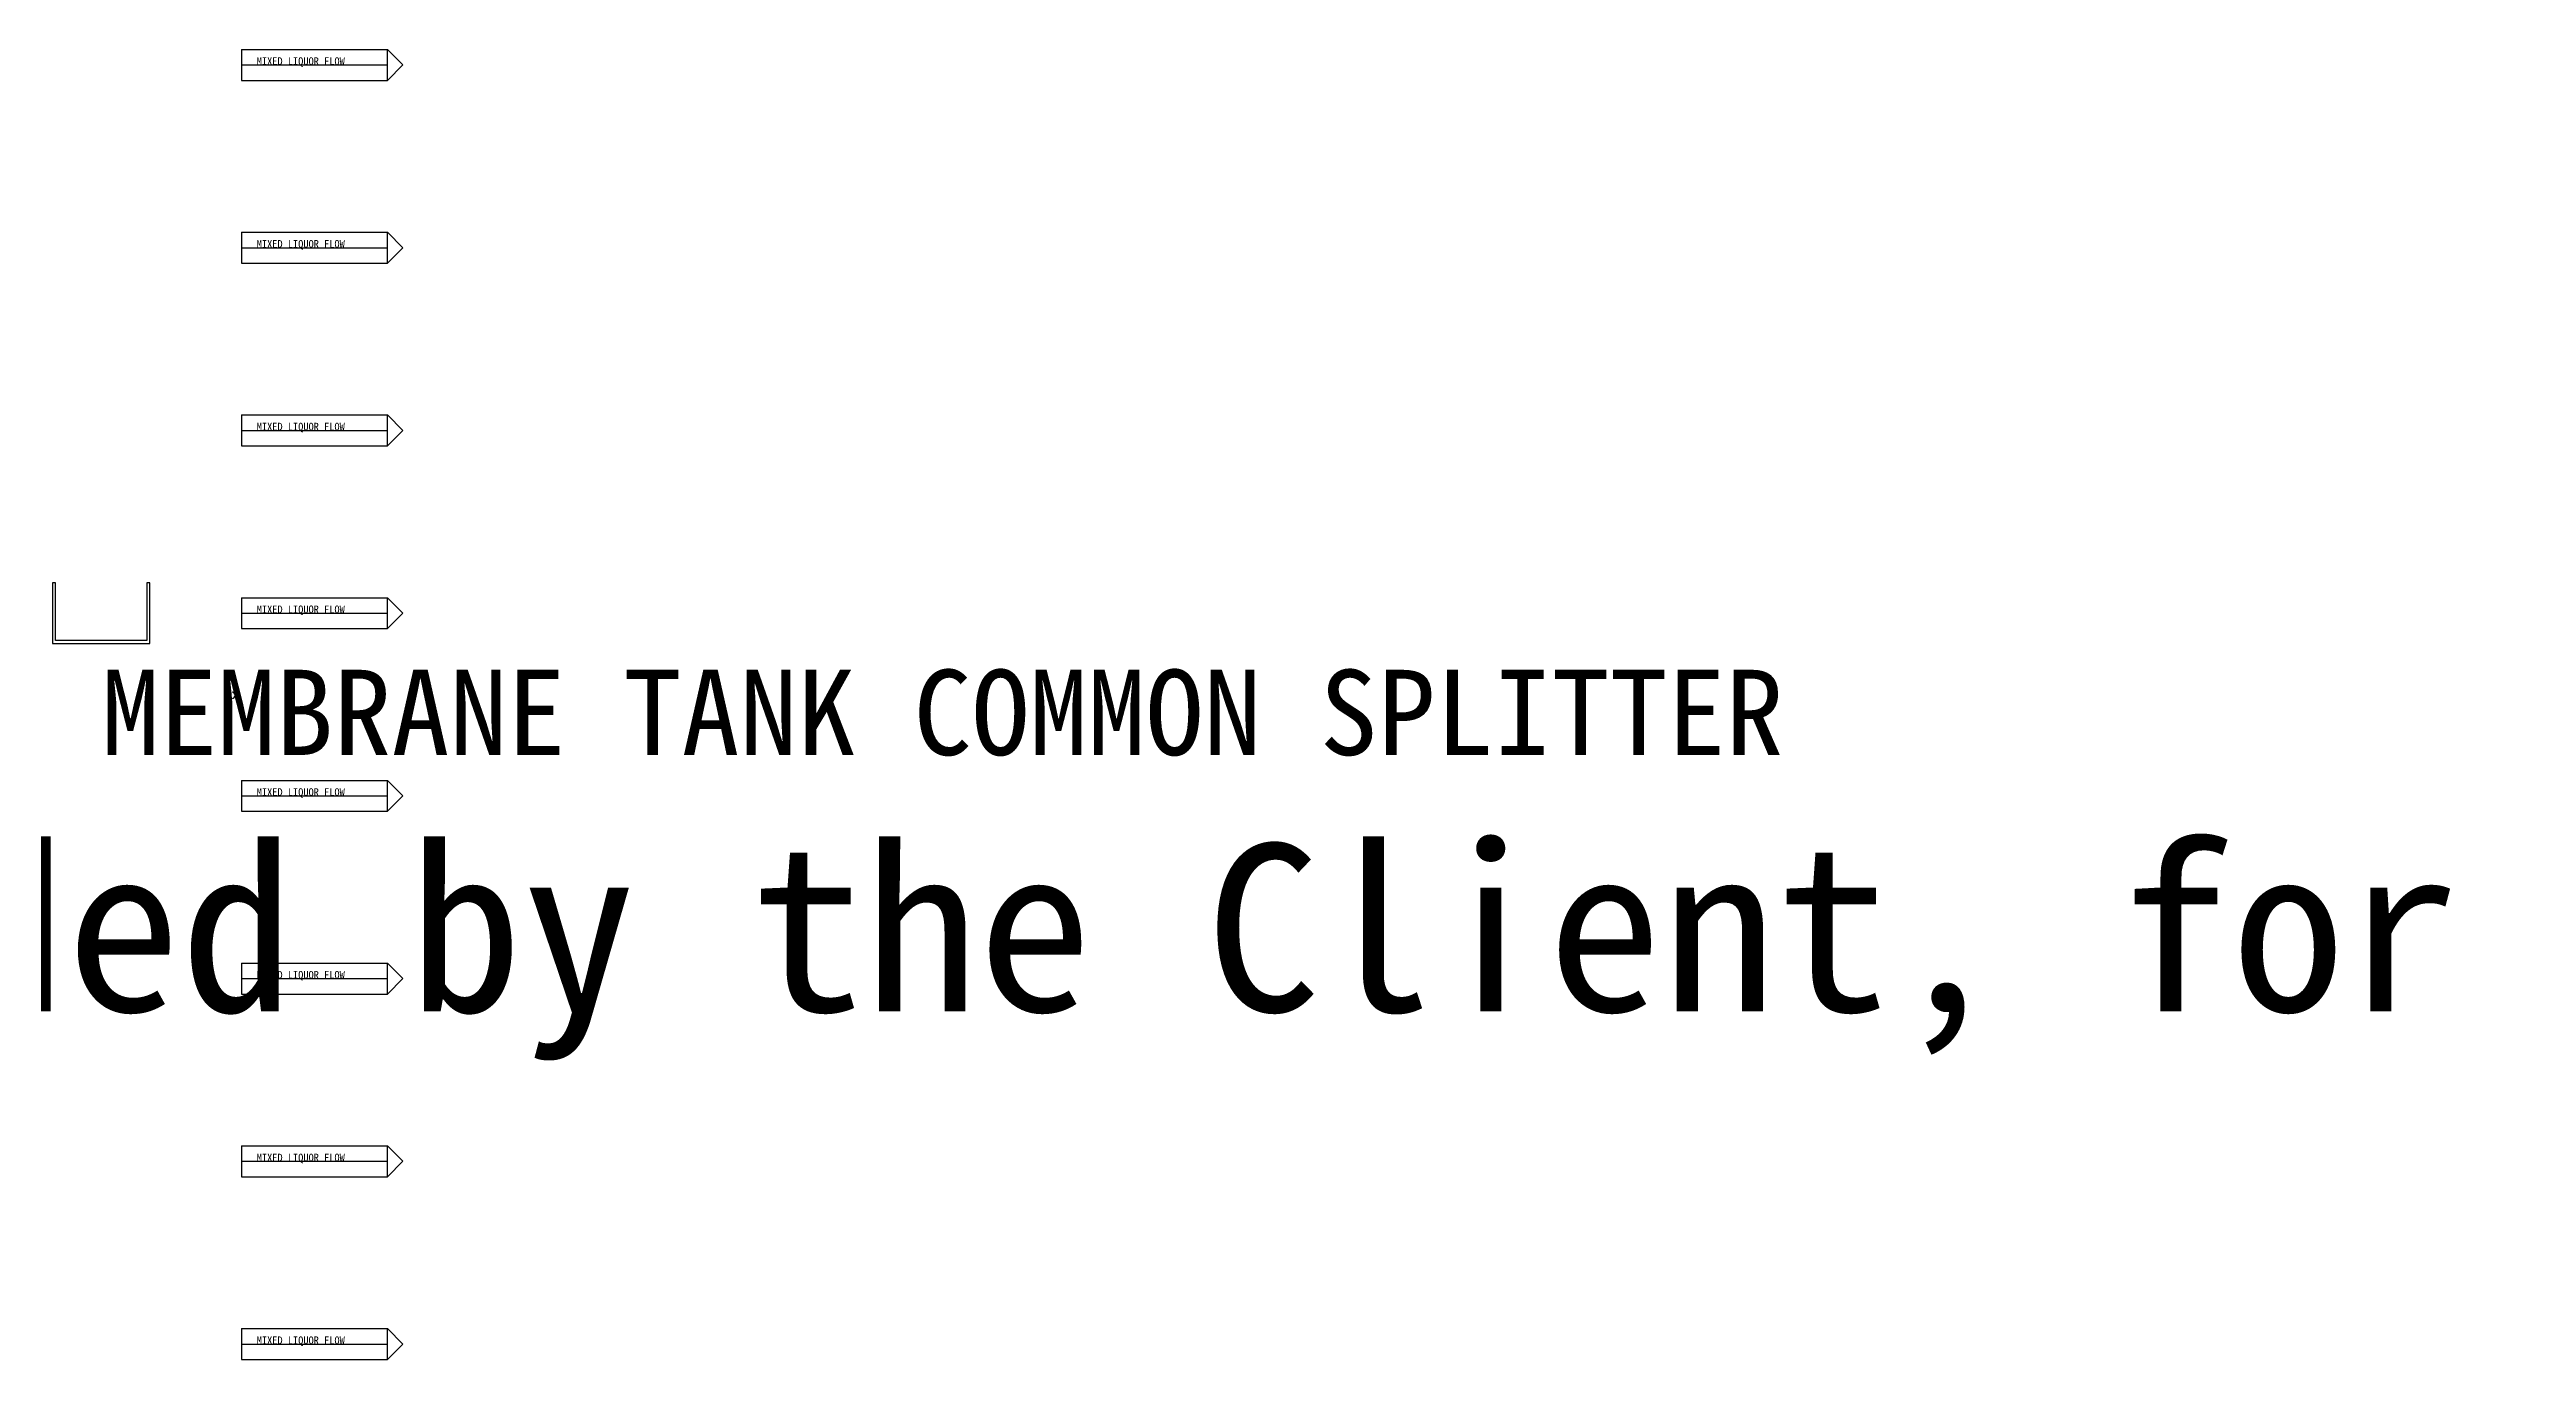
# Model space of a CAD drawing. Header units: millimetres. Extents: x 0 to 12089, y -479 to 374.
# Drawn here: x 1305 to 2118, y -245 to 185 of the extents above; entities that cross this region are included whole.
import ezdxf
from ezdxf.enums import TextEntityAlignment as Align

# ---------------------------------------------------------------- set-up
doc = ezdxf.new("R2018")
doc.units = ezdxf.units.MM
doc.header["$LTSCALE"] = 0.25
doc.set_wipeout_variables(frame=1)
for name, color, linetype, lineweight, true_color in [('sewer', 7, 'Continuous', 25, 0x1c2600), ('Text', 7, 'Continuous', 25, 0xffffff), ('unit', 1, 'Continuous', 25, 0xff0000)]:
    doc.layers.add(name, color=color, linetype=linetype, lineweight=lineweight, true_color=true_color)
doc.styles.add('RefPIDDistChamber$0$Organica', font='arial.ttf')
doc.styles.add('RefPIDDistChamber$0$Standard', font='arial.ttf')
doc.styles.get("Standard").update_dxf_attribs({"font": 'arial.ttf'})

# ---------------------------------------------------------------- blocks, each defined once
blk = doc.blocks.new('break')
blk.add_arc((0, 0), 1, 270, 90)
blk.add_wipeout([(-0.12, -0.11), (-0.12, -0.89), (0, -1), (0.12, -0.89), (0.12, -0.11), (0, 0)])
blk.add_wipeout([(-0.12, 0.11), (-0.12, 0.89), (0, 1), (0.12, 0.89), (0.12, 0.11), (0, 0)])
blk = doc.blocks.new('*U122')
at = {"lineweight": 25, "ltscale": 0.25, "flags": 128}
blk.add_lwpolyline([(0, 20), (0, 0), (32, 0), (32, 20), (31, 20), (31, 1), (1, 1), (1, 20)], close=True, dxfattribs=at)
at = {"style": 'RefPIDDistChamber$0$Organica', "flags": 1}
for tag, p in [('LENGTH', (-11.4, 33.02)), ('HEIGHT', (-11.4, 36.04)), ('WIDTH', (-11.4, 38.99)), ('LIQUIDLEVEL', (-11.4, 29.93)), ('VOLUME', (-11.4, 26.97))]:
    blk.add_attdef(tag, text='', height=2, dxfattribs=at).set_placement(p, align=Align.MIDDLE_CENTER)
at = {"style": 'RefPIDDistChamber$0$Standard', "flags": 1}
blk.add_attdef('TR_NAME1', (44.32, 30.62), '', height=2.5, dxfattribs=at)
at = {"layer": 'Text', "lineweight": 30, "flags": 104}
blk.add_attdef('NAME1', text='', height=2.5, dxfattribs=at).set_placement((16.08, -8.59), align=Align.MIDDLE_CENTER)
blk = doc.blocks.new('RefARSewage')
at = {"lineweight": 25, "ltscale": 0.25}
for p, q in [((0, 5.06), (47.94, 5.06)), ((0, 5.06), (0, -5.06)), ((0, 0), (47.94, 0)), ((47.94, -5.06), (47.94, 5.06)), ((47.94, 5.06), (53, 0)), ((47.94, -5.06), (53, 0)), ((0, -5.06), (47.94, -5.06))]:
    blk.add_line(p, q, dxfattribs=at)
at = {"layer": 'Text', "lineweight": 30, "flags": 104}
blk.add_attdef('Name', text='', height=2.5, dxfattribs=at).set_placement((5, 2.5), align=Align.MIDDLE_LEFT)
blk = doc.blocks.new('RefPIDInfluent')
at = {"lineweight": 30, "flags": 104}
for tag, height, p in [('NAME1', 2.5, (-37.9, 61.25)), ('PARAM', 2.5, (-61.14, 53.29)), ('VALUE', 2.5, (-31.63, 53.2)), ('UNIT', 2.5, (-10.04, 53.16)), ('COD', 2, (-31.5, 45.02)), ('BOD5', 2, (-31.5, 36.81)), ('TSS', 2, (-31.5, 28.72)), ('TN', 2, (-31.5, 20.47)), ('NH4N', 2, (-31.5, 12.29)), ('TP', 2, (-31.5, 4.12)), ('PO4_3_P', 2, (-31.5, -4.08)), ('NAME3', 2.5, (-37.9, -12.35)), ('TMIN', 2, (-31.5, -20.49)), ('TMAX', 2, (-31.5, -28.72)), ('NAME2', 2.5, (-37.71, -36.75)), ('QAVG', 2, (-31.5, -45.27)), ('QPEAKDH', 2, (-31.5, -53.27)), ('QPEAKD', 2, (-31.5, -61.47)), ('QPEAK', 2, (-31.5, -69.71))]:
    blk.add_attdef(tag, text='', height=height, dxfattribs=at).set_placement(p, align=Align.MIDDLE_CENTER)
blk.add_attdef('i18N-PID-0003', text='', height=2.5, dxfattribs=at).set_placement((-77, -75.8), align=Align.TOP_LEFT)

msp = doc.modelspace()

# ---------------------------------------------------------------- block references
ref = msp.add_blockref('RefARSewage', (1368, 180))
lines = msp.add_mtext('MIXED LIQUOR FLOW', dxfattribs={"layer": 'Text', "insert": (1373, 182.5), "char_height": 2.5, "attachment_point": 1})
ref.add_attrib('Name', '', (1373, 182.5), dxfattribs={"flags": 104}).embed_mtext(lines)
ref = msp.add_blockref('RefARSewage', (1368, 180))
lines = msp.add_mtext('MIXED LIQUOR FLOW', dxfattribs={"layer": 'Text', "insert": (1373, 182.5), "char_height": 2.5, "attachment_point": 1})
ref.add_attrib('Name', '', (1373, 182.5), dxfattribs={"flags": 104}).embed_mtext(lines)
ref = msp.add_blockref('RefARSewage', (1368, 120))
lines = msp.add_mtext('MIXED LIQUOR FLOW', dxfattribs={"layer": 'Text', "insert": (1373, 122.5), "char_height": 2.5, "attachment_point": 1})
ref.add_attrib('Name', '', (1373, 122.5), dxfattribs={"flags": 104}).embed_mtext(lines)
ref = msp.add_blockref('RefARSewage', (1368, 120))
lines = msp.add_mtext('MIXED LIQUOR FLOW', dxfattribs={"layer": 'Text', "insert": (1373, 122.5), "char_height": 2.5, "attachment_point": 1})
ref.add_attrib('Name', '', (1373, 122.5), dxfattribs={"flags": 104}).embed_mtext(lines)
ref = msp.add_blockref('RefARSewage', (1368, 60))
lines = msp.add_mtext('MIXED LIQUOR FLOW', dxfattribs={"layer": 'Text', "insert": (1373, 62.5), "char_height": 2.5, "attachment_point": 1})
ref.add_attrib('Name', '', (1373, 62.5), dxfattribs={"flags": 104}).embed_mtext(lines)
ref = msp.add_blockref('RefARSewage', (1368, 60))
lines = msp.add_mtext('MIXED LIQUOR FLOW', dxfattribs={"layer": 'Text', "insert": (1373, 62.5), "char_height": 2.5, "attachment_point": 1})
ref.add_attrib('Name', '', (1373, 62.5), dxfattribs={"flags": 104}).embed_mtext(lines)
ref = msp.add_blockref('RefARSewage', (1368, 0))
lines = msp.add_mtext('MIXED LIQUOR FLOW', dxfattribs={"layer": 'Text', "insert": (1373, 2.5), "char_height": 2.5, "attachment_point": 1})
ref.add_attrib('Name', '', (1373, 2.5), dxfattribs={"flags": 104}).embed_mtext(lines)
ref = msp.add_blockref('RefARSewage', (1368, 0))
lines = msp.add_mtext('MIXED LIQUOR FLOW', dxfattribs={"layer": 'Text', "insert": (1373, 2.5), "char_height": 2.5, "attachment_point": 1})
ref.add_attrib('Name', '', (1373, 2.5), dxfattribs={"flags": 104}).embed_mtext(lines)
ref = msp.add_blockref('RefARSewage', (1368, -60))
lines = msp.add_mtext('MIXED LIQUOR FLOW', dxfattribs={"layer": 'Text', "insert": (1373, -57.5), "char_height": 2.5, "attachment_point": 1})
ref.add_attrib('Name', '', (1373, -57.5), dxfattribs={"flags": 104}).embed_mtext(lines)
ref = msp.add_blockref('RefARSewage', (1368, -60))
lines = msp.add_mtext('MIXED LIQUOR FLOW', dxfattribs={"layer": 'Text', "insert": (1373, -57.5), "char_height": 2.5, "attachment_point": 1})
ref.add_attrib('Name', '', (1373, -57.5), dxfattribs={"flags": 104}).embed_mtext(lines)
ref = msp.add_blockref('RefARSewage', (1368, -120))
lines = msp.add_mtext('MIXED LIQUOR FLOW', dxfattribs={"layer": 'Text', "insert": (1373, -117.5), "char_height": 2.5, "attachment_point": 1})
ref.add_attrib('Name', '', (1373, -117.5), dxfattribs={"flags": 104}).embed_mtext(lines)
ref = msp.add_blockref('RefARSewage', (1368, -120))
lines = msp.add_mtext('MIXED LIQUOR FLOW', dxfattribs={"layer": 'Text', "insert": (1373, -117.5), "char_height": 2.5, "attachment_point": 1})
ref.add_attrib('Name', '', (1373, -117.5), dxfattribs={"flags": 104}).embed_mtext(lines)
ref = msp.add_blockref('RefARSewage', (1368, -180))
lines = msp.add_mtext('MIXED LIQUOR FLOW', dxfattribs={"layer": 'Text', "insert": (1373, -177.5), "char_height": 2.5, "attachment_point": 1})
ref.add_attrib('Name', '', (1373, -177.5), dxfattribs={"flags": 104}).embed_mtext(lines)
ref = msp.add_blockref('RefARSewage', (1368, -180))
lines = msp.add_mtext('MIXED LIQUOR FLOW', dxfattribs={"layer": 'Text', "insert": (1373, -177.5), "char_height": 2.5, "attachment_point": 1})
ref.add_attrib('Name', '', (1373, -177.5), dxfattribs={"flags": 104}).embed_mtext(lines)
ref = msp.add_blockref('RefARSewage', (1368, -240))
lines = msp.add_mtext('MIXED LIQUOR FLOW', dxfattribs={"layer": 'Text', "insert": (1373, -237.5), "char_height": 2.5, "attachment_point": 1})
ref.add_attrib('Name', '', (1373, -237.5), dxfattribs={"flags": 104}).embed_mtext(lines)
ref = msp.add_blockref('RefARSewage', (1368, -240))
lines = msp.add_mtext('MIXED LIQUOR FLOW', dxfattribs={"layer": 'Text', "insert": (1373, -237.5), "char_height": 2.5, "attachment_point": 1})
ref.add_attrib('Name', '', (1373, -237.5), dxfattribs={"flags": 104}).embed_mtext(lines)
at = {"layer": 'sewer'}
msp.add_blockref('break', (1364.92, -27), dxfattribs=at)

# ---------------------------------------------------------------- next in the draw order: block references
ref = msp.add_blockref('RefPIDInfluent', (78, 0))
lines = msp.add_mtext('* Parameters above have been provided by the Client, for additional assumed parameters please refer to the Design Basis Document', dxfattribs={"insert": (1, -75.8), "char_height": 55, "attachment_point": 1})
ref.add_attrib('i18N-PID-0003', '', (1, -75.8), dxfattribs={"flags": 104}).embed_mtext(lines)
at = {"layer": 'unit'}
ref = msp.add_blockref('*U122', (1305.93, -10), dxfattribs=at)
lines = msp.add_mtext('MEMBRANE TANK COMMON SPLITTER', dxfattribs={"layer": 'Text', "insert": (1322.01, -18.59), "char_height": 28, "attachment_point": 1})
ref.add_attrib('NAME1', '', (1322.01, -18.59), dxfattribs={"flags": 104}).embed_mtext(lines)

doc.saveas('drawing.dxf')
